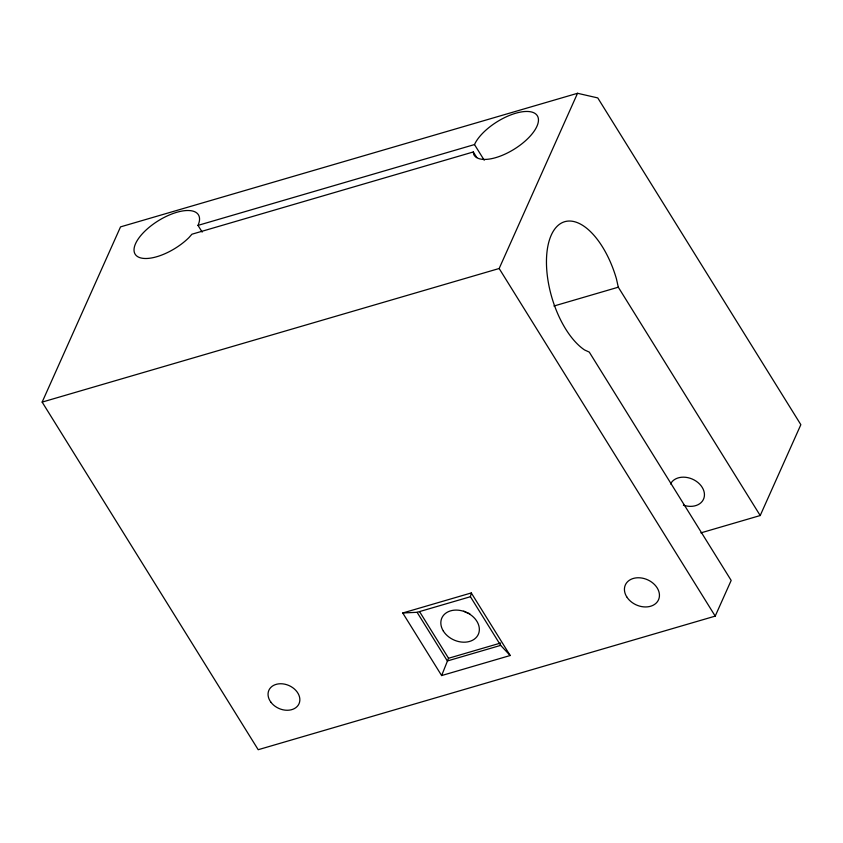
<?xml version="1.0" encoding="UTF-8"?>
<svg xmlns="http://www.w3.org/2000/svg" width="843" height="843" viewBox="0 0 843 843"><rect width="100%" height="100%" fill="white"/><g stroke="black" fill="none" stroke-linecap="round" stroke-linejoin="round"><path stroke-width="1.26" d="M510.184 655.517L500.668 645.38L470.415 596.718L471.29 592.945L402.743 612.987L441.627 675.559L510.184 655.517L471.29 592.945M441.627 675.559L448.55 658.267L500.637 643.04M760.207 515.537L618.298 287.2L616.423 278.791A69.052 33.615 73.7 0 0 551.248 235.123A69.052 33.615 73.7 0 0 584.578 349.971L589.268 352.1L731.176 580.427L715.212 616.117L258.2 749.712L42.15 402.1L120.528 226.883L577.539 93.288L597.761 97.914L800.85 424.682L760.207 515.537L700.87 532.881M42.15 402.1L499.161 268.506L577.539 93.288M198 225.387L474.493 144.564A37.25 16.154 -31.9 0 1 525.716 111.476A37.25 16.154 -31.9 0 1 523.261 142.688A37.25 16.154 -31.9 0 1 473.713 154.427L473.313 151.961L191.919 234.217L188.853 237.694A37.25 16.154 -31.9 0 1 136.471 255.756A37.25 16.154 -31.9 0 1 165.407 216.799A37.25 16.154 -31.9 0 1 198 225.387L202.162 232.088M553.914 306.03L618.298 287.2M402.743 612.987L417.095 612.303L470.415 596.718M500.668 645.38L447.348 660.975L417.095 612.303M474.493 144.564L484.219 160.212M473.313 151.961L476.78 157.546M499.161 268.506L715.212 616.117M419.677 611.807L448.55 658.267M469.772 613.672A19.99 15.153 24.1 0 1 463.766 611.122M670.522 483.977A18.167 13.773 24.1 0 1 692.208 479.035A18.167 13.773 24.1 0 1 703.884 498.266A18.167 13.773 24.1 0 1 683.378 505.157M270.761 702.019A16.512 12.519 24.1 0 0 298.253 705.138A16.512 12.519 24.1 0 0 282.837 683.863A16.512 12.519 24.1 0 0 270.761 702.019M626.707 596.812A18.167 13.773 24.1 0 0 657.034 602.176A18.167 13.773 24.1 0 0 642.071 578.087A18.167 13.773 24.1 0 0 626.707 596.812M443.334 631.038A19.99 15.153 24.1 0 0 476.706 636.939A19.99 15.153 24.1 0 0 460.236 610.448A19.99 15.153 24.1 0 0 443.334 631.038"/></g></svg>
